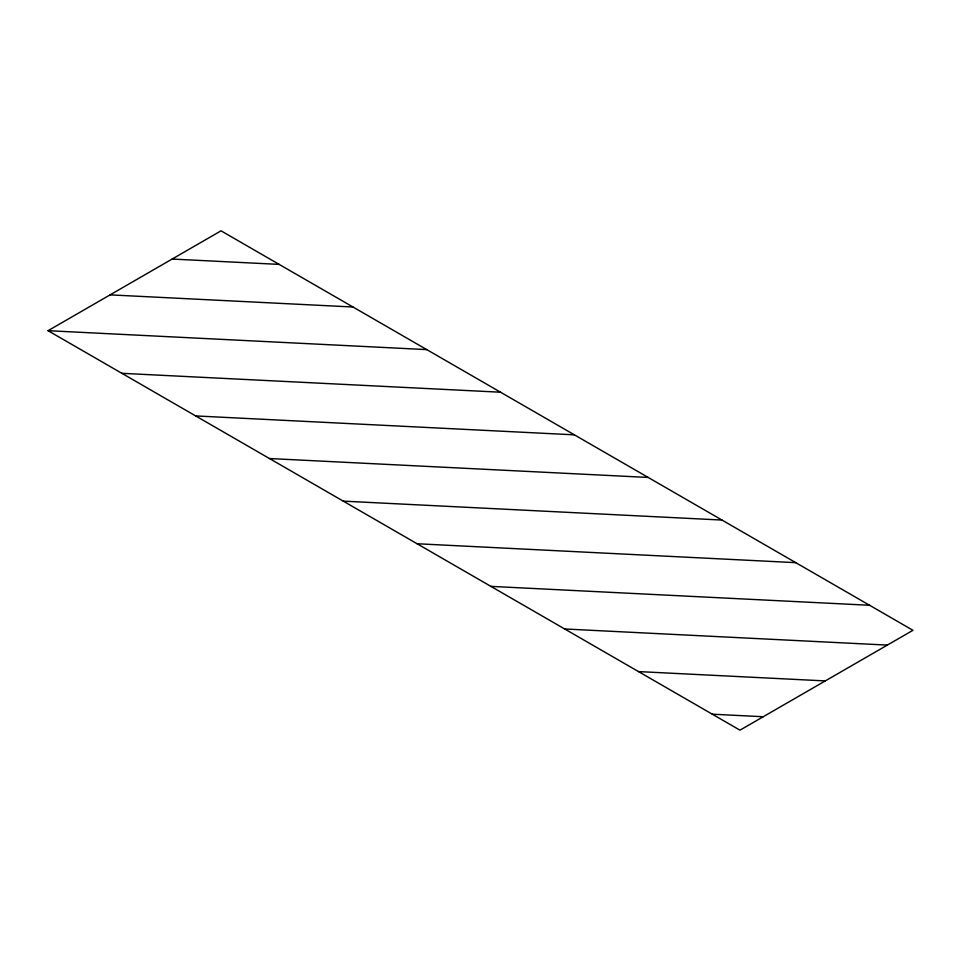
<?xml version="1.0" encoding="UTF-8"?>
<svg xmlns="http://www.w3.org/2000/svg" width="961" height="961" viewBox="0 0 961 961"><rect width="100%" height="100%" fill="white"/><g stroke="black" fill="none" stroke-linecap="round" stroke-linejoin="round"><path stroke-width="1.44" d="M48.05 330.692L221.03 230.832L912.95 630.308L739.97 730.168L48.05 330.692L426.78 349.612M172.151 259.05L279.171 264.395M110.095 294.871L352.975 307.003M121.855 373.312L500.585 392.22M195.66 415.921L574.39 434.84M269.464 458.529L648.194 477.449M343.269 501.137L721.999 520.057M417.074 543.746L795.804 562.665M490.879 586.366L869.609 605.274M564.684 628.975L887.339 645.095M638.488 671.583L825.295 680.917M712.293 714.191L763.238 716.738"/></g></svg>
